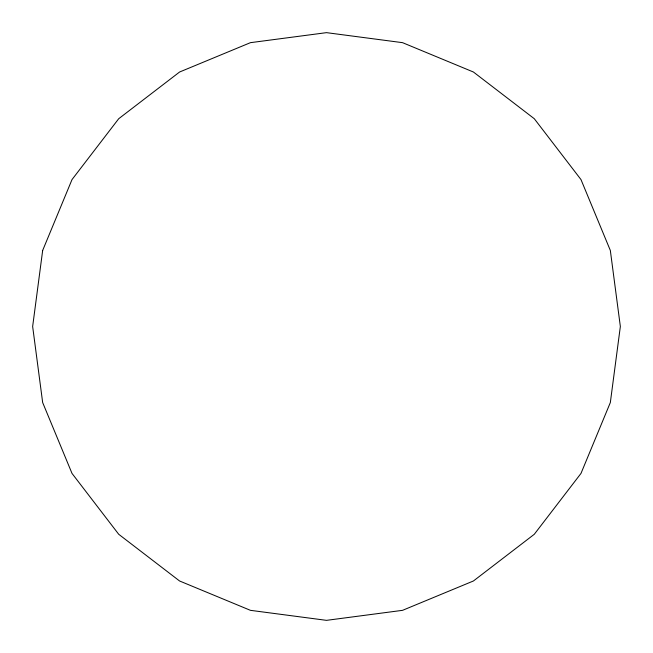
<?xml version="1.0" encoding="UTF-8"?>
<svg xmlns="http://www.w3.org/2000/svg" width="653" height="653" viewBox="0 0 653 653"><rect width="100%" height="100%" fill="white"/><g stroke="black" fill="none" stroke-linecap="round" stroke-linejoin="round"><path stroke-width="0.98" d="M42.665 250.45L32.65 326.5L42.665 402.55L72.018 473.425L118.715 534.285L179.575 580.982L250.45 610.335L326.5 620.35L402.55 610.335L473.425 580.982L534.285 534.285L580.982 473.425L610.335 402.55L620.35 326.5L610.335 250.45L580.982 179.575L534.285 118.715L473.425 72.018L402.55 42.665L326.5 32.65L250.45 42.665L179.575 72.018L118.715 118.715L72.018 179.575L42.665 250.45"/></g></svg>
